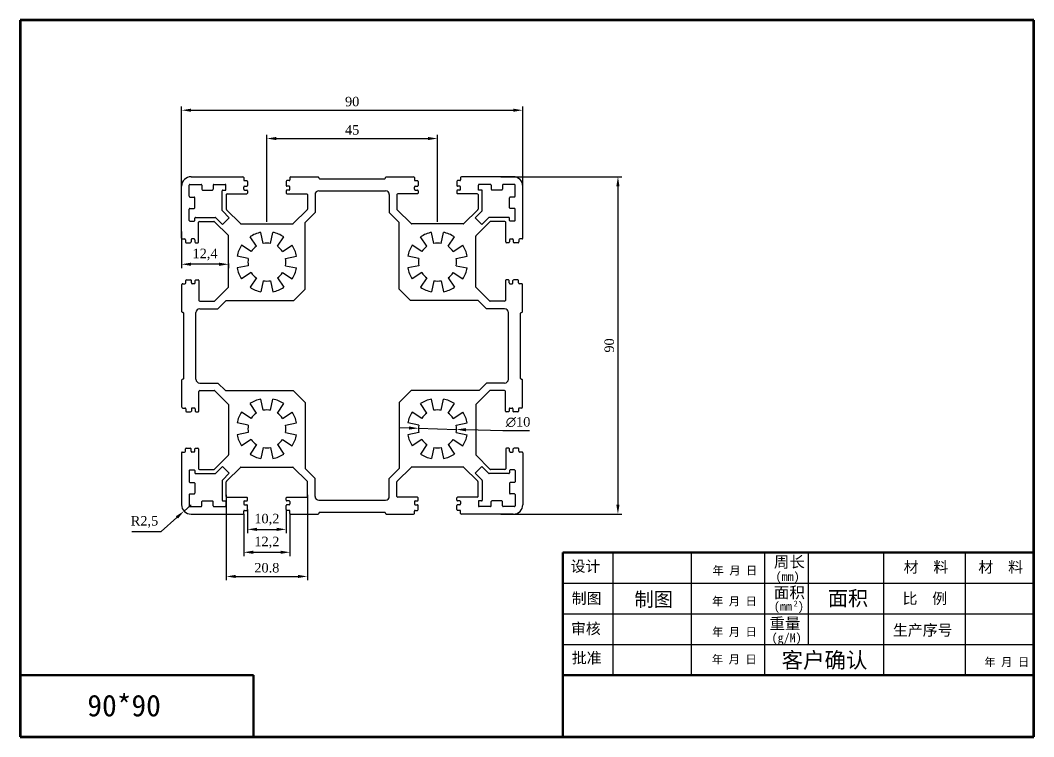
# Model space of a CAD drawing. Header units: millimetres. Extents: x 667 to 3290, y 428 to 2286.
# Drawn here: x 1288.4 to 1555.7, y 810.7 to 999.7 of the extents above; entities that cross this region are included whole.
import ezdxf

# ---------------------------------------------------------------- set-up
doc = ezdxf.new("R2010")
doc.units = ezdxf.units.MM
doc.layers.add('DIMENSION', color=1, linetype='Continuous')
doc.layers.add('细线', color=100, linetype='Continuous')
doc.layers.add('实体1', color=5, linetype='Continuous', lineweight=50)
doc.layers.add('标注层', color=210, linetype='Continuous', lineweight=0)
doc.styles.get("Standard").update_dxf_attribs({"font": 'txt', "bigfont": 'gbcbig.shx'})
doc.styles.add('TIMES', font='times.ttf')
doc.styles.add('宋体', font='', dxfattribs={"height": 2.5})
doc.styles.add('文字', font='')
doc.styles.get('宋体').set_extended_font_data('SimSun')
doc.styles.get('文字').set_extended_font_data('KaiTi_GB2312')
doc.dimstyles.new('ISO-25', dxfattribs={"dimtxt": 2.5, "dimasz": 2.5, "dimexe": 1.25, "dimexo": 0.625, "dimtad": 1, "dimtxsty": 'Standard', "dimcen": 2.5, "dimadec": 0, "dimazin": 0, "dimtfac": 1, "dimtmove": 0, "dimatfit": 3, "dimfxl": 1, "dimarcsym": 0})

# ---------------------------------------------------------------- blocks, each defined once
blk = doc.blocks.new('*D827')
at = {"layer": 'DEFPOINTS', "color": 0, "transparency": 16777216}
for p in [(1420.94, 975.98), (1330.94, 953.17), (1420.94, 953.17)]:
    blk.add_point(p, dxfattribs=at)
at = {"layer": 'DIMENSION', "lineweight": -2, "transparency": 16777216}
for p, q in [((1330.94, 953.67), (1330.94, 976.98)), ((1333.44, 975.98), (1418.44, 975.98)), ((1420.94, 953.67), (1420.94, 976.98))]:
    blk.add_line(p, q, dxfattribs=at)
at = {"layer": 'DIMENSION', "transparency": 16777216}
for points in [[(1333.44, 976.39), (1333.44, 975.56), (1330.94, 975.98)], [(1418.44, 976.39), (1418.44, 975.56), (1420.94, 975.98)]]:
    blk.add_solid(points, dxfattribs=at)
at = {"layer": 'DIMENSION', "transparency": 16777216, "insert": (1375.94, 978.25), "char_height": 2.5, "attachment_point": 5, "style": 'TIMES'}
blk.add_mtext('90', dxfattribs=at)
blk = doc.blocks.new('*D828')
at = {"layer": 'DEFPOINTS', "color": 0, "transparency": 16777216}
for p in [(1398.44, 968.51), (1353.44, 946.02), (1398.44, 946.02)]:
    blk.add_point(p, dxfattribs=at)
at = {"layer": 'DIMENSION', "lineweight": -2, "transparency": 16777216}
for p, q in [((1353.44, 946.52), (1353.44, 969.51)), ((1355.94, 968.51), (1395.94, 968.51)), ((1398.44, 946.52), (1398.44, 969.51))]:
    blk.add_line(p, q, dxfattribs=at)
at = {"layer": 'DIMENSION', "transparency": 16777216}
for points in [[(1355.94, 968.93), (1355.94, 968.09), (1353.44, 968.51)], [(1395.94, 968.93), (1395.94, 968.09), (1398.44, 968.51)]]:
    blk.add_solid(points, dxfattribs=at)
at = {"layer": 'DIMENSION', "transparency": 16777216, "insert": (1375.94, 970.78), "char_height": 2.5, "attachment_point": 5, "style": 'TIMES'}
blk.add_mtext('45', dxfattribs=at)
blk = doc.blocks.new('*D829')
at = {"layer": 'DEFPOINTS', "color": 0, "transparency": 16777216}
for p in [(1414.69, 958.42), (1414.69, 869.42), (1446.04, 869.42)]:
    blk.add_point(p, dxfattribs=at)
at = {"layer": 'DIMENSION', "lineweight": -2, "transparency": 16777216}
for p, q in [((1415.19, 958.42), (1447.04, 958.42)), ((1446.04, 955.92), (1446.04, 871.92)), ((1415.19, 869.42), (1447.04, 869.42))]:
    blk.add_line(p, q, dxfattribs=at)
at = {"layer": 'DIMENSION', "transparency": 16777216}
for points in [[(1445.62, 955.92), (1446.45, 955.92), (1446.04, 958.42)], [(1445.62, 871.92), (1446.45, 871.92), (1446.04, 869.42)]]:
    blk.add_solid(points, dxfattribs=at)
at = {"layer": 'DIMENSION', "transparency": 16777216, "insert": (1443.76, 913.92), "char_height": 2.5, "attachment_point": 5, "rotation": 90, "style": 'TIMES'}
blk.add_mtext('90', dxfattribs=at)
blk = doc.blocks.new('*D830')
at = {"layer": 'DEFPOINTS', "color": 0, "transparency": 16777216}
for p in [(1393.45, 892.07), (1403.44, 891.77)]:
    blk.add_point(p, dxfattribs=at)
at = {"layer": 'DIMENSION', "lineweight": -2, "transparency": 16777216}
for p, q in [((1390.95, 892.14), (1388.45, 892.22)), ((1393.45, 892.07), (1403.44, 891.77)), ((1415.65, 891.4), (1405.94, 891.69)), ((1422.74, 891.4), (1415.65, 891.4))]:
    blk.add_line(p, q, dxfattribs=at)
at = {"layer": 'DIMENSION', "transparency": 16777216}
for points in [[(1390.96, 892.56), (1390.93, 891.73), (1393.45, 892.07)], [(1405.95, 892.11), (1405.93, 891.27), (1403.44, 891.77)]]:
    blk.add_solid(points, dxfattribs=at)
at = {"layer": 'DIMENSION', "transparency": 16777216, "insert": (1419.7, 893.7), "char_height": 2.5, "attachment_point": 5, "style": 'TIMES'}
blk.add_mtext('∅10', dxfattribs=at)
blk = doc.blocks.new('*D831')
at = {"layer": 'DEFPOINTS', "color": 0, "transparency": 16777216}
for p in [(1342.74, 875.06), (1364.14, 875.06), (1364.14, 852.99)]:
    blk.add_point(p, dxfattribs=at)
at = {"layer": 'DIMENSION', "lineweight": -2, "transparency": 16777216}
for p, q in [((1342.74, 874.56), (1342.74, 851.99)), ((1364.14, 874.56), (1364.14, 851.99)), ((1345.24, 852.99), (1361.64, 852.99))]:
    blk.add_line(p, q, dxfattribs=at)
at = {"layer": 'DIMENSION', "transparency": 16777216}
for points in [[(1345.24, 853.4), (1345.24, 852.57), (1342.74, 852.99)], [(1361.64, 853.4), (1361.64, 852.57), (1364.14, 852.99)]]:
    blk.add_solid(points, dxfattribs=at)
at = {"layer": 'DIMENSION', "transparency": 16777216, "insert": (1353.44, 855.26), "char_height": 2.5, "attachment_point": 5, "style": 'TIMES'}
blk.add_mtext('20.8', dxfattribs=at)
blk = doc.blocks.new('*D832')
at = {"layer": 'DEFPOINTS', "color": 0, "transparency": 16777216}
for p in [(1348.34, 871.17), (1358.54, 871.17), (1358.54, 865.41)]:
    blk.add_point(p, dxfattribs=at)
at = {"layer": 'DIMENSION', "lineweight": -2, "transparency": 16777216}
for p, q in [((1348.34, 870.67), (1348.34, 864.41)), ((1358.54, 870.67), (1358.54, 864.41)), ((1350.84, 865.41), (1356.04, 865.41))]:
    blk.add_line(p, q, dxfattribs=at)
at = {"layer": 'DIMENSION', "transparency": 16777216}
for points in [[(1350.84, 865.83), (1350.84, 865), (1348.34, 865.41)], [(1356.04, 865.83), (1356.04, 865), (1358.54, 865.41)]]:
    blk.add_solid(points, dxfattribs=at)
at = {"layer": 'DIMENSION', "transparency": 16777216, "insert": (1353.44, 867.97), "char_height": 2.5, "attachment_point": 5, "style": 'TIMES'}
blk.add_mtext('10,2', dxfattribs=at)
blk = doc.blocks.new('*D833')
at = {"layer": 'DEFPOINTS', "color": 0, "transparency": 16777216}
for p in [(1347.34, 869.92), (1359.54, 869.92), (1359.54, 859.37)]:
    blk.add_point(p, dxfattribs=at)
at = {"layer": 'DIMENSION', "lineweight": -2, "transparency": 16777216}
for p, q in [((1347.34, 869.42), (1347.34, 858.37)), ((1359.54, 869.42), (1359.54, 858.37)), ((1349.84, 859.37), (1357.04, 859.37))]:
    blk.add_line(p, q, dxfattribs=at)
at = {"layer": 'DIMENSION', "transparency": 16777216}
for points in [[(1349.84, 859.79), (1349.84, 858.95), (1347.34, 859.37)], [(1357.04, 859.79), (1357.04, 858.95), (1359.54, 859.37)]]:
    blk.add_solid(points, dxfattribs=at)
at = {"layer": 'DIMENSION', "transparency": 16777216, "insert": (1353.44, 861.93), "char_height": 2.5, "attachment_point": 5, "style": 'TIMES'}
blk.add_mtext('12,2', dxfattribs=at)
blk = doc.blocks.new('*D834')
at = {"layer": 'DEFPOINTS', "color": 0, "transparency": 16777216}
for p in [(1330.94, 944.51), (1343.34, 936.03), (1330.94, 935.34)]:
    blk.add_point(p, dxfattribs=at)
at = {"layer": 'DIMENSION', "lineweight": -2, "transparency": 16777216}
for p, q in [((1330.94, 944.01), (1330.94, 934.34)), ((1340.84, 935.34), (1333.44, 935.34)), ((1343.34, 935.53), (1343.34, 934.34))]:
    blk.add_line(p, q, dxfattribs=at)
at = {"layer": 'DIMENSION', "transparency": 16777216}
for points in [[(1333.44, 935.76), (1333.44, 934.92), (1330.94, 935.34)], [(1340.84, 935.76), (1340.84, 934.92), (1343.34, 935.34)]]:
    blk.add_solid(points, dxfattribs=at)
at = {"layer": 'DIMENSION', "transparency": 16777216, "insert": (1337.14, 937.9), "char_height": 2.5, "attachment_point": 5, "style": 'TIMES'}
blk.add_mtext('12,4', dxfattribs=at)
blk = doc.blocks.new('*D835')
at = {"layer": 'DEFPOINTS', "color": 0, "transparency": 16777216}
for p in [(1333.44, 871.92), (1331.59, 870.24)]:
    blk.add_point(p, dxfattribs=at)
at = {"layer": 'DIMENSION', "lineweight": -2, "transparency": 16777216}
for p, q in [((1333.44, 871.92), (1331.59, 870.24)), ((1325.56, 864.81), (1329.73, 868.57)), ((1317.79, 864.81), (1325.56, 864.81))]:
    blk.add_line(p, q, dxfattribs=at)
at = {"layer": 'DIMENSION', "transparency": 16777216}
blk.add_solid([(1329.45, 868.88), (1330.01, 868.26), (1331.59, 870.24)], dxfattribs=at)
at = {"layer": 'DIMENSION', "transparency": 16777216, "insert": (1321.17, 867.37), "char_height": 2.5, "attachment_point": 5, "style": 'TIMES'}
blk.add_mtext('R2,5', dxfattribs=at)

msp = doc.modelspace()

# ---------------------------------------------------------------- linework, layer by layer
at = {"color": 7}
for p, q in [((1333.443, 958.417), (1347.143, 958.417)), ((1347.343, 958.217), (1347.343, 957.617)), ((1347.543, 957.417), (1348.143, 957.417)), ((1348.343, 957.217), (1348.343, 956.117)), ((1358.543, 957.217), (1358.543, 956.117)), ((1359.343, 957.417), (1358.743, 957.417)), ((1359.543, 958.217), (1359.543, 957.617)), ((1359.743, 958.417), (1366.943, 958.417)), ((1367.143, 958.117), (1367.143, 958.217)), ((1367.343, 957.917), (1384.543, 957.917)), ((1384.743, 958.117), (1384.743, 958.217)), ((1384.943, 958.417), (1392.143, 958.417)), ((1392.343, 958.217), (1392.343, 957.617)), ((1392.543, 957.417), (1393.143, 957.417)), ((1393.343, 957.217), (1393.343, 956.117)), ((1403.543, 957.217), (1403.543, 956.117)), ((1404.343, 957.417), (1403.743, 957.417)), ((1404.543, 958.217), (1404.543, 957.617)), ((1418.443, 958.417), (1404.743, 958.417)), ((1330.943, 942.217), (1330.943, 955.917)), ((1332.943, 953.267), (1332.943, 956.217)), ((1333.143, 956.417), (1336.093, 956.417)), ((1336.293, 956.217), (1336.293, 955.117)), ((1336.493, 954.917), (1339.093, 954.917)), ((1339.293, 956.217), (1339.293, 955.117)), ((1339.493, 956.417), (1342.443, 956.417)), ((1341.643, 949.568), (1341.643, 954.717)), ((1341.843, 954.917), (1342.643, 954.917)), ((1342.643, 954.917), (1342.643, 956.217)), ((1347.343, 955.117), (1347.343, 955.717)), ((1347.543, 955.917), (1348.143, 955.917)), ((1347.543, 954.917), (1348.143, 954.917)), ((1348.343, 954.717), (1348.343, 954.117)), ((1358.543, 954.717), (1358.543, 954.117)), ((1359.343, 955.917), (1358.743, 955.917)), ((1359.343, 954.917), (1358.743, 954.917)), ((1359.543, 955.117), (1359.543, 955.717)), ((1367.143, 954.717), (1384.743, 954.717)), ((1392.343, 955.117), (1392.343, 955.717)), ((1392.543, 955.917), (1393.143, 955.917)), ((1392.543, 954.917), (1393.143, 954.917)), ((1393.343, 954.717), (1393.343, 954.117)), ((1403.543, 954.717), (1403.543, 954.117)), ((1404.343, 955.917), (1403.743, 955.917)), ((1404.343, 954.917), (1403.743, 954.917)), ((1404.543, 955.117), (1404.543, 955.717)), ((1409.243, 954.917), (1409.243, 956.217)), ((1410.043, 954.917), (1409.243, 954.917)), ((1412.393, 956.417), (1409.443, 956.417)), ((1410.243, 949.568), (1410.243, 954.717)), ((1412.593, 956.217), (1412.593, 955.117)), ((1415.393, 954.917), (1412.793, 954.917)), ((1415.593, 956.217), (1415.593, 955.117)), ((1418.743, 956.417), (1415.793, 956.417)), ((1418.943, 953.267), (1418.943, 956.217)), ((1420.943, 942.217), (1420.943, 955.917)), ((1333.143, 953.067), (1334.243, 953.067)), ((1334.443, 950.267), (1334.443, 952.867)), ((1342.743, 953.717), (1342.743, 949.882)), ((1342.943, 953.917), (1348.143, 953.917)), ((1358.743, 953.917), (1363.943, 953.917)), ((1364.143, 953.717), (1364.143, 949.882)), ((1366.143, 953.717), (1366.143, 948.971)), ((1385.743, 953.717), (1385.743, 948.971)), ((1387.743, 953.717), (1387.743, 949.882)), ((1393.143, 953.917), (1387.943, 953.917)), ((1408.943, 953.917), (1403.743, 953.917)), ((1409.143, 953.717), (1409.143, 949.882)), ((1417.443, 950.267), (1417.443, 952.867)), ((1418.743, 953.067), (1417.643, 953.067)), ((1332.943, 946.917), (1332.943, 949.867)), ((1333.143, 950.067), (1334.243, 950.067)), ((1341.702, 949.426), (1343.527, 947.601)), ((1342.802, 949.741), (1346.466, 946.076)), ((1364.085, 949.741), (1360.42, 946.076)), ((1366.143, 948.971), (1363.543, 946.371)), ((1385.743, 948.971), (1388.343, 946.371)), ((1387.802, 949.741), (1391.466, 946.076)), ((1409.085, 949.741), (1405.42, 946.076)), ((1410.185, 949.426), (1408.359, 947.601)), ((1418.743, 950.067), (1417.643, 950.067)), ((1418.943, 946.917), (1418.943, 949.867)), ((1333.143, 946.717), (1334.243, 946.717)), ((1334.443, 946.917), (1334.443, 947.517)), ((1334.643, 947.717), (1339.792, 947.717)), ((1335.443, 941.217), (1335.443, 946.417)), ((1335.643, 946.617), (1339.478, 946.617)), ((1339.62, 946.559), (1343.285, 942.894)), ((1339.934, 947.659), (1341.759, 945.833)), ((1341.759, 945.833), (1343.527, 947.601)), ((1363.543, 928.799), (1363.543, 946.371)), ((1388.343, 928.799), (1388.343, 946.371)), ((1410.127, 945.833), (1408.359, 947.601)), ((1412.266, 946.559), (1408.602, 942.894)), ((1411.952, 947.659), (1410.127, 945.833)), ((1417.243, 947.717), (1412.094, 947.717)), ((1416.243, 946.617), (1412.408, 946.617)), ((1416.443, 941.217), (1416.443, 946.417)), ((1417.443, 946.917), (1417.443, 947.517)), ((1418.743, 946.717), (1417.643, 946.717)), ((1346.608, 946.017), (1360.278, 946.017)), ((1352.468, 940.821), (1351.882, 943.763)), ((1354.419, 940.821), (1355.004, 943.763)), ((1405.278, 946.017), (1391.608, 946.017)), ((1397.468, 940.821), (1396.882, 943.763)), ((1399.419, 940.821), (1400.004, 943.763)), ((1331.143, 942.017), (1331.743, 942.017)), ((1331.943, 941.817), (1331.943, 941.217)), ((1332.143, 941.017), (1333.243, 941.017)), ((1333.443, 941.817), (1333.443, 941.217)), ((1334.243, 942.017), (1333.643, 942.017)), ((1334.443, 941.817), (1334.443, 941.217)), ((1334.643, 941.017), (1335.243, 941.017)), ((1343.343, 929.299), (1343.343, 942.752)), ((1350.665, 940.074), (1348.999, 942.569)), ((1356.221, 940.074), (1357.888, 942.569)), ((1395.665, 940.074), (1393.999, 942.569)), ((1401.221, 940.074), (1402.888, 942.569)), ((1408.543, 929.299), (1408.543, 942.752)), ((1417.243, 941.017), (1416.643, 941.017)), ((1417.443, 941.817), (1417.443, 941.217)), ((1417.643, 942.017), (1418.243, 942.017)), ((1418.443, 941.817), (1418.443, 941.217)), ((1419.743, 941.017), (1418.643, 941.017)), ((1419.943, 941.817), (1419.943, 941.217)), ((1420.743, 942.017), (1420.143, 942.017)), ((1349.286, 938.695), (1346.791, 940.362)), ((1357.6, 938.695), (1360.095, 940.362)), ((1394.286, 938.695), (1391.791, 940.362)), ((1402.6, 938.695), (1405.095, 940.362)), ((1348.539, 936.893), (1345.597, 937.478)), ((1358.347, 936.893), (1361.289, 937.478)), ((1393.539, 936.893), (1390.597, 937.478)), ((1403.347, 936.893), (1406.289, 937.478)), ((1348.539, 934.942), (1345.597, 934.356)), ((1349.286, 933.139), (1346.791, 931.473)), ((1357.6, 933.139), (1360.095, 931.473)), ((1358.347, 934.942), (1361.289, 934.356)), ((1393.539, 934.942), (1390.597, 934.356)), ((1394.286, 933.139), (1391.791, 931.473)), ((1402.6, 933.139), (1405.095, 931.473)), ((1403.347, 934.942), (1406.289, 934.356)), ((1331.243, 930.217), (1331.843, 930.217)), ((1332.043, 930.417), (1332.043, 931.017)), ((1332.243, 931.217), (1333.343, 931.217)), ((1333.543, 930.417), (1333.543, 931.017)), ((1334.343, 930.217), (1333.743, 930.217)), ((1334.543, 930.417), (1334.543, 931.017)), ((1334.743, 931.217), (1335.343, 931.217)), ((1335.543, 931.017), (1335.543, 925.817)), ((1350.665, 931.76), (1348.999, 929.265)), ((1352.468, 931.013), (1351.882, 928.071)), ((1354.419, 931.013), (1355.004, 928.071)), ((1356.221, 931.76), (1357.888, 929.265)), ((1395.665, 931.76), (1393.999, 929.265)), ((1397.468, 931.013), (1396.882, 928.071)), ((1399.419, 931.013), (1400.004, 928.071)), ((1401.221, 931.76), (1402.888, 929.265)), ((1416.343, 931.017), (1416.343, 925.817)), ((1417.143, 931.217), (1416.543, 931.217)), ((1417.343, 930.417), (1417.343, 931.017)), ((1417.543, 930.217), (1418.143, 930.217)), ((1418.343, 930.417), (1418.343, 931.017)), ((1419.643, 931.217), (1418.543, 931.217)), ((1419.843, 930.417), (1419.843, 931.017)), ((1420.643, 930.217), (1420.043, 930.217)), ((1331.043, 922.817), (1331.043, 930.017)), ((1339.72, 925.676), (1343.343, 929.299)), ((1412.166, 925.676), (1408.543, 929.299)), ((1420.843, 922.817), (1420.843, 930.017)), ((1335.743, 925.617), (1339.578, 925.617)), ((1340.49, 923.617), (1342.69, 925.817)), ((1342.69, 925.817), (1360.561, 925.817)), ((1409.197, 925.817), (1391.326, 925.817)), ((1411.397, 923.617), (1409.197, 925.817)), ((1416.143, 925.617), (1412.308, 925.617)), ((1331.343, 922.617), (1331.243, 922.617)), ((1331.543, 905.217), (1331.543, 922.417)), ((1334.743, 905.017), (1334.743, 922.617)), ((1335.743, 923.617), (1340.49, 923.617)), ((1416.143, 923.617), (1411.397, 923.617)), ((1417.143, 905.017), (1417.143, 922.617)), ((1420.343, 905.217), (1420.343, 922.417)), ((1420.543, 922.617), (1420.643, 922.617)), ((1331.043, 897.617), (1331.043, 904.817)), ((1331.343, 905.017), (1331.243, 905.017)), ((1335.743, 904.017), (1340.49, 904.017)), ((1340.49, 904.017), (1342.49, 902.017)), ((1411.397, 904.017), (1409.397, 902.017)), ((1416.143, 904.017), (1411.397, 904.017)), ((1420.543, 905.017), (1420.643, 905.017)), ((1420.843, 897.617), (1420.843, 904.817)), ((1335.543, 896.617), (1335.543, 901.817)), ((1335.743, 902.017), (1339.578, 902.017)), ((1339.72, 901.959), (1343.343, 898.335)), ((1342.49, 902.017), (1360.361, 902.017)), ((1409.397, 902.017), (1391.526, 902.017)), ((1412.166, 901.959), (1408.543, 898.335)), ((1416.143, 902.017), (1412.308, 902.017)), ((1416.343, 896.617), (1416.343, 901.817)), ((1343.343, 898.335), (1343.343, 885.082)), ((1350.665, 896.074), (1348.999, 898.569)), ((1352.468, 896.821), (1351.882, 899.763)), ((1354.419, 896.821), (1355.004, 899.763)), ((1356.221, 896.074), (1357.888, 898.569)), ((1363.543, 898.835), (1363.543, 881.464)), ((1388.343, 898.835), (1388.343, 881.464)), ((1395.665, 896.074), (1393.999, 898.569)), ((1397.468, 896.821), (1396.882, 899.763)), ((1399.419, 896.821), (1400.004, 899.763)), ((1401.221, 896.074), (1402.888, 898.569)), ((1408.543, 898.335), (1408.543, 885.082)), ((1331.243, 897.417), (1331.843, 897.417)), ((1332.043, 897.217), (1332.043, 896.617)), ((1332.243, 896.417), (1333.343, 896.417)), ((1333.543, 897.217), (1333.543, 896.617)), ((1334.343, 897.417), (1333.743, 897.417)), ((1334.543, 897.217), (1334.543, 896.617)), ((1334.743, 896.417), (1335.343, 896.417)), ((1349.286, 894.695), (1346.791, 896.362)), ((1357.6, 894.695), (1360.095, 896.362)), ((1394.286, 894.695), (1391.791, 896.362)), ((1402.6, 894.695), (1405.095, 896.362)), ((1417.143, 896.417), (1416.543, 896.417)), ((1417.343, 897.217), (1417.343, 896.617)), ((1417.543, 897.417), (1418.143, 897.417)), ((1418.343, 897.217), (1418.343, 896.617)), ((1419.643, 896.417), (1418.543, 896.417)), ((1419.843, 897.217), (1419.843, 896.617)), ((1420.643, 897.417), (1420.043, 897.417)), ((1348.539, 892.893), (1345.597, 893.478)), ((1358.347, 892.893), (1361.289, 893.478)), ((1393.539, 892.893), (1390.597, 893.478)), ((1403.347, 892.893), (1406.289, 893.478)), ((1348.539, 890.942), (1345.597, 890.356)), ((1358.347, 890.942), (1361.289, 890.356)), ((1393.539, 890.942), (1390.597, 890.356)), ((1403.347, 890.942), (1406.289, 890.356)), ((1349.286, 889.139), (1346.791, 887.473)), ((1350.665, 887.76), (1348.999, 885.265)), ((1356.221, 887.76), (1357.888, 885.265)), ((1357.6, 889.139), (1360.095, 887.473)), ((1394.286, 889.139), (1391.791, 887.473)), ((1395.665, 887.76), (1393.999, 885.265)), ((1401.221, 887.76), (1402.888, 885.265)), ((1402.6, 889.139), (1405.095, 887.473)), ((1330.943, 885.617), (1330.943, 871.917)), ((1331.143, 885.817), (1331.743, 885.817)), ((1331.943, 886.017), (1331.943, 886.617)), ((1332.143, 886.817), (1333.243, 886.817)), ((1333.443, 886.017), (1333.443, 886.617)), ((1334.243, 885.817), (1333.643, 885.817)), ((1334.443, 886.017), (1334.443, 886.617)), ((1334.643, 886.817), (1335.243, 886.817)), ((1335.443, 886.617), (1335.443, 881.417)), ((1339.62, 881.276), (1343.285, 884.941)), ((1352.468, 887.013), (1351.882, 884.071)), ((1354.419, 887.013), (1355.004, 884.071)), ((1397.468, 887.013), (1396.882, 884.071)), ((1399.419, 887.013), (1400.004, 884.071)), ((1412.266, 881.276), (1408.602, 884.941)), ((1416.443, 886.617), (1416.443, 881.417)), ((1417.243, 886.817), (1416.643, 886.817)), ((1417.443, 886.017), (1417.443, 886.617)), ((1417.643, 885.817), (1418.243, 885.817)), ((1418.443, 886.017), (1418.443, 886.617)), ((1419.743, 886.817), (1418.643, 886.817)), ((1419.943, 886.017), (1419.943, 886.617)), ((1420.743, 885.817), (1420.143, 885.817)), ((1420.943, 885.617), (1420.943, 871.917)), ((1332.943, 880.917), (1332.943, 877.967)), ((1333.143, 881.117), (1334.243, 881.117)), ((1334.443, 880.917), (1334.443, 880.317)), ((1334.643, 880.117), (1339.792, 880.117)), ((1335.643, 881.217), (1339.478, 881.217)), ((1339.934, 880.176), (1341.759, 882.001)), ((1341.702, 878.408), (1343.527, 880.233)), ((1341.759, 882.001), (1343.527, 880.233)), ((1342.802, 878.094), (1346.466, 881.759)), ((1346.608, 881.817), (1360.278, 881.817)), ((1364.085, 878.094), (1360.42, 881.759)), ((1366.143, 878.864), (1363.543, 881.464)), ((1385.743, 878.864), (1388.343, 881.464)), ((1387.802, 878.094), (1391.466, 881.759)), ((1405.278, 881.817), (1391.608, 881.817)), ((1409.085, 878.094), (1405.42, 881.759)), ((1410.127, 882.001), (1408.359, 880.233)), ((1410.185, 878.408), (1408.359, 880.233)), ((1411.952, 880.176), (1410.127, 882.001)), ((1417.243, 880.117), (1412.094, 880.117)), ((1416.243, 881.217), (1412.408, 881.217)), ((1417.443, 880.917), (1417.443, 880.317)), ((1418.743, 881.117), (1417.643, 881.117)), ((1418.943, 880.917), (1418.943, 877.967)), ((1333.143, 877.767), (1334.243, 877.767)), ((1334.443, 877.567), (1334.443, 874.967)), ((1341.643, 878.267), (1341.643, 873.117)), ((1342.743, 874.117), (1342.743, 877.952)), ((1364.143, 874.117), (1364.143, 877.952)), ((1366.143, 874.117), (1366.143, 878.864)), ((1385.743, 874.117), (1385.743, 878.864)), ((1387.743, 874.117), (1387.743, 877.952)), ((1409.143, 874.117), (1409.143, 877.952)), ((1410.243, 878.267), (1410.243, 873.117)), ((1417.443, 877.567), (1417.443, 874.967)), ((1418.743, 877.767), (1417.643, 877.767)), ((1332.943, 874.567), (1332.943, 871.617)), ((1333.143, 874.767), (1334.243, 874.767)), ((1418.743, 874.767), (1417.643, 874.767)), ((1418.943, 874.567), (1418.943, 871.617)), ((1333.143, 871.417), (1336.093, 871.417)), ((1336.293, 871.617), (1336.293, 872.717)), ((1336.493, 872.917), (1339.093, 872.917)), ((1339.293, 871.617), (1339.293, 872.717)), ((1339.493, 871.417), (1342.443, 871.417)), ((1341.843, 872.917), (1342.643, 872.917)), ((1342.643, 872.917), (1342.643, 871.617)), ((1342.943, 873.917), (1348.143, 873.917)), ((1347.343, 872.717), (1347.343, 872.117)), ((1347.543, 872.917), (1348.143, 872.917)), ((1347.543, 871.917), (1348.143, 871.917)), ((1348.343, 873.117), (1348.343, 873.717)), ((1348.343, 870.617), (1348.343, 871.717)), ((1358.543, 873.117), (1358.543, 873.717)), ((1358.543, 870.617), (1358.543, 871.717)), ((1358.743, 873.917), (1363.943, 873.917)), ((1359.343, 872.917), (1358.743, 872.917)), ((1359.343, 871.917), (1358.743, 871.917)), ((1359.543, 872.717), (1359.543, 872.117)), ((1367.143, 873.117), (1384.743, 873.117)), ((1393.143, 873.917), (1387.943, 873.917)), ((1392.343, 872.717), (1392.343, 872.117)), ((1392.543, 872.917), (1393.143, 872.917)), ((1392.543, 871.917), (1393.143, 871.917)), ((1393.343, 873.117), (1393.343, 873.717)), ((1393.343, 870.617), (1393.343, 871.717)), ((1403.543, 873.117), (1403.543, 873.717)), ((1403.543, 870.617), (1403.543, 871.717)), ((1408.943, 873.917), (1403.743, 873.917)), ((1404.343, 872.917), (1403.743, 872.917)), ((1404.343, 871.917), (1403.743, 871.917)), ((1404.543, 872.717), (1404.543, 872.117)), ((1410.043, 872.917), (1409.243, 872.917)), ((1409.243, 872.917), (1409.243, 871.617)), ((1412.393, 871.417), (1409.443, 871.417)), ((1412.593, 871.617), (1412.593, 872.717)), ((1415.393, 872.917), (1412.793, 872.917)), ((1415.593, 871.617), (1415.593, 872.717)), ((1418.743, 871.417), (1415.793, 871.417)), ((1333.443, 869.417), (1347.143, 869.417)), ((1347.343, 869.617), (1347.343, 870.217)), ((1347.543, 870.417), (1348.143, 870.417)), ((1359.343, 870.417), (1358.743, 870.417)), ((1359.543, 869.617), (1359.543, 870.217)), ((1359.743, 869.417), (1366.943, 869.417)), ((1367.143, 869.717), (1367.143, 869.617)), ((1367.343, 869.917), (1384.543, 869.917)), ((1384.743, 869.717), (1384.743, 869.617)), ((1384.943, 869.417), (1392.143, 869.417)), ((1392.343, 869.617), (1392.343, 870.217)), ((1392.543, 870.417), (1393.143, 870.417)), ((1404.343, 870.417), (1403.743, 870.417)), ((1404.543, 869.617), (1404.543, 870.217)), ((1418.443, 869.417), (1404.743, 869.417))]:
    msp.add_line(p, q, dxfattribs=at)
for p, q in [((1360.561, 925.817), (1363.543, 928.799)), ((1391.326, 925.817), (1388.343, 928.799)), ((1360.361, 902.017), (1363.543, 898.835)), ((1391.526, 902.017), (1388.343, 898.835))]:
    msp.add_line(p, q)
for centre, radius, start, end in [((1333.443, 955.917), 2.5, 90, 180), ((1347.143, 958.217), 0.2, 0, 90), ((1347.543, 957.617), 0.2, 180, 270), ((1348.143, 957.217), 0.2, 0, 90), ((1358.743, 957.217), 0.2, 90, 180), ((1359.343, 957.617), 0.2, 270, 360), ((1359.743, 958.217), 0.2, 90, 180), ((1366.943, 958.217), 0.2, 360, 90), ((1367.343, 958.117), 0.2, 180, 270), ((1384.543, 958.117), 0.2, 270, 0), ((1384.943, 958.217), 0.2, 90, 180), ((1392.143, 958.217), 0.2, 0, 90), ((1392.543, 957.617), 0.2, 180, 270), ((1393.143, 957.217), 0.2, 0, 90), ((1403.743, 957.217), 0.2, 90, 180), ((1404.343, 957.617), 0.2, 270, 0), ((1404.743, 958.217), 0.2, 90, 180), ((1418.443, 955.917), 2.5, 0, 90), ((1333.143, 956.217), 0.2, 90, 180), ((1336.093, 956.217), 0.2, 0, 90), ((1336.493, 955.117), 0.2, 180, 270), ((1339.093, 955.117), 0.2, 270, 0), ((1339.493, 956.217), 0.2, 90, 180), ((1341.843, 954.717), 0.2, 90, 180), ((1342.443, 956.217), 0.2, 0, 90), ((1347.543, 955.717), 0.2, 90, 180), ((1347.543, 955.117), 0.2, 180, 270), ((1348.143, 956.117), 0.2, 270, 0), ((1348.143, 954.717), 0.2, 0, 90), ((1358.743, 956.117), 0.2, 180, 270), ((1358.743, 954.717), 0.2, 90, 180), ((1359.343, 955.717), 0.2, 360, 90), ((1359.343, 955.117), 0.2, 270, 360), ((1367.143, 953.717), 1, 90, 180), ((1384.743, 953.717), 1, 0, 90), ((1392.543, 955.717), 0.2, 90, 180), ((1392.543, 955.117), 0.2, 180, 270), ((1393.143, 956.117), 0.2, 270, 0), ((1393.143, 954.717), 0.2, 0, 90), ((1403.743, 956.117), 0.2, 180, 270), ((1403.743, 954.717), 0.2, 90, 180), ((1404.343, 955.717), 0.2, 360, 90), ((1404.343, 955.117), 0.2, 270, 360), ((1409.443, 956.217), 0.2, 90, 180), ((1410.043, 954.717), 0.2, 0, 90), ((1412.393, 956.217), 0.2, 0, 90), ((1412.793, 955.117), 0.2, 180, 270), ((1415.393, 955.117), 0.2, 270, 0), ((1415.793, 956.217), 0.2, 90, 180), ((1418.743, 956.217), 0.2, 0, 90), ((1333.143, 953.267), 0.2, 180, 270), ((1334.243, 952.867), 0.2, 0, 90), ((1342.943, 953.717), 0.2, 90, 180), ((1348.143, 954.117), 0.2, 270, 0), ((1358.743, 954.117), 0.2, 180, 270), ((1363.943, 953.717), 0.2, 0, 90), ((1387.943, 953.717), 0.2, 90, 180), ((1393.143, 954.117), 0.2, 270, 0), ((1403.743, 954.117), 0.2, 180, 270), ((1408.943, 953.717), 0.2, 360, 90), ((1417.643, 952.867), 0.2, 90, 180), ((1418.743, 953.267), 0.2, 270, 0), ((1333.143, 949.867), 0.2, 90, 180), ((1334.243, 950.267), 0.2, 270, 0), ((1341.843, 949.568), 0.2, 180, 225), ((1342.943, 949.882), 0.2, 180, 225), ((1363.943, 949.882), 0.2, 315, 0), ((1387.943, 949.882), 0.2, 180, 225), ((1408.943, 949.882), 0.2, 315, 360), ((1410.043, 949.568), 0.2, 315, 0), ((1417.643, 950.267), 0.2, 180, 270), ((1418.743, 949.867), 0.2, 360, 90), ((1333.143, 946.917), 0.2, 180, 270), ((1334.243, 946.917), 0.2, 270, 360), ((1334.643, 947.517), 0.2, 90, 180), ((1335.643, 946.417), 0.2, 90, 180), ((1339.478, 946.417), 0.2, 45, 90), ((1339.792, 947.517), 0.2, 45, 90), ((1412.094, 947.517), 0.2, 90, 135), ((1412.408, 946.417), 0.2, 90, 135), ((1416.243, 946.417), 0.2, 0, 90), ((1417.243, 947.517), 0.2, 0, 90), ((1417.643, 946.917), 0.2, 180, 270), ((1418.743, 946.917), 0.2, 270, 0), ((1346.608, 946.217), 0.2, 225, 270), ((1353.443, 935.917), 8, 101.25, 123.75), ((1353.443, 935.917), 8, 56.25, 78.75), ((1360.278, 946.217), 0.2, 270, 315), ((1391.608, 946.217), 0.2, 225, 270), ((1398.443, 935.917), 8, 101.25, 123.75), ((1398.443, 935.917), 8, 56.25, 78.75), ((1405.278, 946.217), 0.2, 270, 315), ((1331.143, 942.217), 0.2, 180, 270), ((1331.743, 941.817), 0.2, 360, 90), ((1332.143, 941.217), 0.2, 180, 270), ((1333.243, 941.217), 0.2, 270, 360), ((1333.643, 941.817), 0.2, 90, 180), ((1334.243, 941.817), 0.2, 0, 90), ((1334.643, 941.217), 0.2, 180, 270), ((1335.243, 941.217), 0.2, 270, 0), ((1343.143, 942.752), 0.2, 0, 45), ((1353.443, 935.917), 5, 78.75, 101.25), ((1398.443, 935.917), 5, 78.75, 101.25), ((1408.743, 942.752), 0.2, 135, 180), ((1416.643, 941.217), 0.2, 180, 270), ((1417.243, 941.217), 0.2, 270, 0), ((1417.643, 941.817), 0.2, 90, 180), ((1418.243, 941.817), 0.2, 0, 90), ((1418.643, 941.217), 0.2, 180, 270), ((1419.743, 941.217), 0.2, 270, 0), ((1420.143, 941.817), 0.2, 90, 180), ((1420.743, 942.217), 0.2, 270, 0), ((1353.443, 935.917), 8, 146.25, 168.75), ((1353.443, 935.917), 5, 123.75, 146.25), ((1353.443, 935.917), 5, 33.75, 56.25), ((1353.443, 935.917), 8, 11.25, 33.75), ((1398.443, 935.917), 8, 146.25, 168.75), ((1398.443, 935.917), 5, 123.75, 146.25), ((1398.443, 935.917), 5, 33.75, 56.25), ((1398.443, 935.917), 8, 11.25, 33.75), ((1353.443, 935.917), 5, 168.75, 191.25), ((1353.443, 935.917), 5, 348.75, 11.25), ((1398.443, 935.917), 5, 168.75, 191.25), ((1398.443, 935.917), 5, 348.75, 11.25), ((1353.443, 935.917), 8, 191.25, 213.75), ((1353.443, 935.917), 5, 213.75, 236.25), ((1353.443, 935.917), 5, 303.75, 326.25), ((1353.443, 935.917), 8, 326.25, 348.75), ((1398.443, 935.917), 8, 191.25, 213.75), ((1398.443, 935.917), 5, 213.75, 236.25), ((1398.443, 935.917), 5, 303.75, 326.25), ((1398.443, 935.917), 8, 326.25, 348.75), ((1331.243, 930.017), 0.2, 90, 180), ((1331.843, 930.417), 0.2, 270, 0), ((1332.243, 931.017), 0.2, 90, 180), ((1333.343, 931.017), 0.2, 0, 90), ((1333.743, 930.417), 0.2, 180, 270), ((1334.343, 930.417), 0.2, 270, 0), ((1334.743, 931.017), 0.2, 90, 180), ((1335.343, 931.017), 0.2, 0, 90), ((1353.443, 935.917), 5, 258.75, 281.25), ((1398.443, 935.917), 5, 258.75, 281.25), ((1416.543, 931.017), 0.2, 90, 180), ((1417.143, 931.017), 0.2, 360, 90), ((1417.543, 930.417), 0.2, 180, 270), ((1418.143, 930.417), 0.2, 270, 360), ((1418.543, 931.017), 0.2, 90, 180), ((1419.643, 931.017), 0.2, 360, 90), ((1420.043, 930.417), 0.2, 180, 270), ((1420.643, 930.017), 0.2, 0, 90), ((1353.443, 935.917), 8, 236.25, 258.75), ((1353.443, 935.917), 8, 281.25, 303.75), ((1398.443, 935.917), 8, 236.25, 258.75), ((1398.443, 935.917), 8, 281.25, 303.75), ((1335.743, 925.817), 0.2, 180, 270), ((1339.578, 925.817), 0.2, 270, 315), ((1412.308, 925.817), 0.2, 225, 270), ((1416.143, 925.817), 0.2, 270, 0), ((1331.243, 922.817), 0.2, 180, 270), ((1331.343, 922.417), 0.2, 0, 90), ((1335.743, 922.617), 1, 90, 180), ((1416.143, 922.617), 1, 0, 90), ((1420.543, 922.417), 0.2, 90, 180), ((1420.643, 922.817), 0.2, 270, 0), ((1331.243, 904.817), 0.2, 90, 180), ((1331.343, 905.217), 0.2, 270, 0), ((1335.743, 905.017), 1, 180, 270), ((1416.143, 905.017), 1, 270, 0), ((1420.543, 905.217), 0.2, 180, 270), ((1420.643, 904.817), 0.2, 0, 90), ((1335.743, 901.817), 0.2, 90, 180), ((1339.578, 901.817), 0.2, 45, 90), ((1412.308, 901.817), 0.2, 90, 135), ((1416.143, 901.817), 0.2, 0, 90), ((1353.443, 891.917), 8, 101.25, 123.75), ((1353.443, 891.917), 8, 56.25, 78.75), ((1398.443, 891.917), 8, 101.25, 123.75), ((1398.443, 891.917), 8, 56.25, 78.75), ((1331.243, 897.617), 0.2, 180, 270), ((1331.843, 897.217), 0.2, 360, 90), ((1332.243, 896.617), 0.2, 180, 270), ((1333.343, 896.617), 0.2, 270, 360), ((1333.743, 897.217), 0.2, 90, 180), ((1334.343, 897.217), 0.2, 360, 90), ((1334.743, 896.617), 0.2, 180, 270), ((1335.343, 896.617), 0.2, 270, 0), ((1353.443, 891.917), 8, 146.25, 168.75), ((1353.443, 891.917), 5, 123.75, 146.25), ((1353.443, 891.917), 5, 78.75, 101.25), ((1353.443, 891.917), 5, 33.75, 56.25), ((1353.443, 891.917), 8, 11.25, 33.75), ((1398.443, 891.917), 8, 146.25, 168.75), ((1398.443, 891.917), 5, 123.75, 146.25), ((1398.443, 891.917), 5, 78.75, 101.25), ((1398.443, 891.917), 5, 33.75, 56.25), ((1398.443, 891.917), 8, 11.25, 33.75), ((1416.543, 896.617), 0.2, 180, 270), ((1417.143, 896.617), 0.2, 270, 0), ((1417.543, 897.217), 0.2, 90, 180), ((1418.143, 897.217), 0.2, 0, 90), ((1418.543, 896.617), 0.2, 180, 270), ((1419.643, 896.617), 0.2, 270, 0), ((1420.043, 897.217), 0.2, 90, 180), ((1420.643, 897.617), 0.2, 270, 0), ((1353.443, 891.917), 5, 168.75, 191.25), ((1353.443, 891.917), 5, 348.75, 11.25), ((1398.443, 891.917), 5, 168.75, 191.25), ((1398.443, 891.917), 5, 348.75, 11.25), ((1353.443, 891.917), 8, 191.25, 213.75), ((1353.443, 891.917), 8, 326.25, 348.75), ((1398.443, 891.917), 8, 191.25, 213.75), ((1398.443, 891.917), 8, 326.25, 348.75), ((1353.443, 891.917), 5, 213.75, 236.25), ((1353.443, 891.917), 5, 303.75, 326.25), ((1398.443, 891.917), 5, 213.75, 236.25), ((1398.443, 891.917), 5, 303.75, 326.25), ((1331.143, 885.617), 0.2, 90, 180), ((1331.743, 886.017), 0.2, 270, 0), ((1332.143, 886.617), 0.2, 90, 180), ((1333.243, 886.617), 0.2, 0, 90), ((1333.643, 886.017), 0.2, 180, 270), ((1334.243, 886.017), 0.2, 270, 0), ((1334.643, 886.617), 0.2, 90, 180), ((1335.243, 886.617), 0.2, 0, 90), ((1343.143, 885.082), 0.2, 315, 0), ((1353.443, 891.917), 8, 236.25, 258.75), ((1353.443, 891.917), 5, 258.75, 281.25), ((1353.443, 891.917), 8, 281.25, 303.75), ((1398.443, 891.917), 8, 236.25, 258.75), ((1398.443, 891.917), 5, 258.75, 281.25), ((1398.443, 891.917), 8, 281.25, 303.75), ((1408.743, 885.082), 0.2, 180, 225), ((1416.643, 886.617), 0.2, 90, 180), ((1417.243, 886.617), 0.2, 360, 90), ((1417.643, 886.017), 0.2, 180, 270), ((1418.243, 886.017), 0.2, 270, 360), ((1418.643, 886.617), 0.2, 90, 180), ((1419.743, 886.617), 0.2, 360, 90), ((1420.143, 886.017), 0.2, 180, 270), ((1420.743, 885.617), 0.2, 0, 90), ((1333.143, 880.917), 0.2, 90, 180), ((1334.243, 880.917), 0.2, 0, 90), ((1334.643, 880.317), 0.2, 180, 270), ((1335.643, 881.417), 0.2, 180, 270), ((1339.478, 881.417), 0.2, 270, 315), ((1339.792, 880.317), 0.2, 270, 315), ((1346.608, 881.617), 0.2, 90, 135), ((1360.278, 881.617), 0.2, 45, 90), ((1391.608, 881.617), 0.2, 90, 135), ((1405.278, 881.617), 0.2, 45, 90), ((1412.094, 880.317), 0.2, 225, 270), ((1412.408, 881.417), 0.2, 225, 270), ((1416.243, 881.417), 0.2, 270, 0), ((1417.243, 880.317), 0.2, 270, 360), ((1417.643, 880.917), 0.2, 90, 180), ((1418.743, 880.917), 0.2, 0, 90), ((1333.143, 877.967), 0.2, 180, 270), ((1334.243, 877.567), 0.2, 360, 90), ((1341.843, 878.267), 0.2, 135, 180), ((1342.943, 877.952), 0.2, 135, 180), ((1363.943, 877.952), 0.2, 0, 45), ((1387.943, 877.952), 0.2, 135, 180), ((1408.943, 877.952), 0.2, 0, 45), ((1410.043, 878.267), 0.2, 0, 45), ((1417.643, 877.567), 0.2, 90, 180), ((1418.743, 877.967), 0.2, 270, 0), ((1333.143, 874.567), 0.2, 90, 180), ((1334.243, 874.967), 0.2, 270, 360), ((1342.943, 874.117), 0.2, 180, 270), ((1363.943, 874.117), 0.2, 270, 0), ((1367.143, 874.117), 1, 180, 270), ((1384.743, 874.117), 1, 270, 0), ((1387.943, 874.117), 0.2, 180, 270), ((1408.943, 874.117), 0.2, 270, 0), ((1417.643, 874.967), 0.2, 180, 270), ((1418.743, 874.567), 0.2, 0, 90), ((1333.443, 871.917), 2.5, 180, 270), ((1333.143, 871.617), 0.2, 180, 270), ((1336.093, 871.617), 0.2, 270, 0), ((1336.493, 872.717), 0.2, 90, 180), ((1339.093, 872.717), 0.2, 0, 90), ((1339.493, 871.617), 0.2, 180, 270), ((1341.843, 873.117), 0.2, 180, 270), ((1342.443, 871.617), 0.2, 270, 0), ((1347.543, 872.717), 0.2, 90, 180), ((1347.543, 872.117), 0.2, 180, 270), ((1348.143, 873.717), 0.2, 0, 90), ((1348.143, 873.117), 0.2, 270, 0), ((1348.143, 871.717), 0.2, 0, 90), ((1358.743, 873.717), 0.2, 90, 180), ((1358.743, 873.117), 0.2, 180, 270), ((1358.743, 871.717), 0.2, 90, 180), ((1359.343, 872.717), 0.2, 0, 90), ((1359.343, 872.117), 0.2, 270, 0), ((1392.543, 872.717), 0.2, 90, 180), ((1392.543, 872.117), 0.2, 180, 270), ((1393.143, 873.717), 0.2, 0, 90), ((1393.143, 873.117), 0.2, 270, 0), ((1393.143, 871.717), 0.2, 0, 90), ((1403.743, 873.717), 0.2, 90, 180), ((1403.743, 873.117), 0.2, 180, 270), ((1403.743, 871.717), 0.2, 90, 180), ((1404.343, 872.717), 0.2, 0, 90), ((1404.343, 872.117), 0.2, 270, 0), ((1409.443, 871.617), 0.2, 180, 270), ((1410.043, 873.117), 0.2, 270, 0), ((1412.393, 871.617), 0.2, 270, 0), ((1412.793, 872.717), 0.2, 90, 180), ((1415.393, 872.717), 0.2, 0, 90), ((1415.793, 871.617), 0.2, 180, 270), ((1418.443, 871.917), 2.5, 270, 0), ((1418.743, 871.617), 0.2, 270, 0), ((1347.143, 869.617), 0.2, 270, 0), ((1347.543, 870.217), 0.2, 90, 180), ((1348.143, 870.617), 0.2, 270, 0), ((1358.743, 870.617), 0.2, 180, 270), ((1359.343, 870.217), 0.2, 0, 90), ((1359.743, 869.617), 0.2, 180, 270), ((1366.943, 869.617), 0.2, 270, 0), ((1367.343, 869.717), 0.2, 90, 180), ((1384.543, 869.717), 0.2, 360, 90), ((1384.943, 869.617), 0.2, 180, 270), ((1392.143, 869.617), 0.2, 270, 360), ((1392.543, 870.217), 0.2, 90, 180), ((1393.143, 870.617), 0.2, 270, 0), ((1403.743, 870.617), 0.2, 180, 270), ((1404.343, 870.217), 0.2, 360, 90), ((1404.743, 869.617), 0.2, 180, 270)]:
    msp.add_arc(centre, radius, start, end, dxfattribs=at)
at = {"layer": '实体1', "lineweight": 70}
for p, q in [((1555.703, 999.707), (1288.403, 999.707)), ((1288.403, 999.707), (1288.403, 810.707)), ((1555.703, 810.707), (1555.703, 999.707)), ((1288.403, 810.707), (1555.703, 810.707))]:
    msp.add_line(p, q, dxfattribs=at)
at = {"layer": '实体1'}
for p, q in [((1539.503, 999.707), (1515.203, 999.707)), ((1431.542, 859.307), (1555.703, 859.307)), ((1431.542, 810.707), (1431.542, 859.307)), ((1288.403, 826.907), (1349.95, 826.907)), ((1349.95, 826.907), (1349.95, 810.707)), ((1431.542, 826.907), (1442.303, 826.907)), ((1442.303, 826.907), (1555.703, 826.907))]:
    msp.add_line(p, q, dxfattribs=at)
at = {"layer": '细线', "color": 5}
for p, q in [((1444.747, 826.907), (1444.747, 859.307)), ((1465.478, 826.907), (1465.478, 859.307)), ((1484.764, 826.907), (1484.764, 859.307)), ((1496.342, 835.007), (1496.342, 859.307)), ((1516.176, 826.907), (1516.176, 859.307)), ((1537.703, 826.907), (1537.703, 859.307)), ((1431.542, 851.207), (1555.703, 851.207)), ((1431.542, 843.107), (1555.703, 843.107)), ((1431.542, 835.007), (1555.703, 835.007))]:
    msp.add_line(p, q, dxfattribs=at)

# ---------------------------------------------------------------- texts
at = {"layer": '实体1'}
for s, height, style, p in [('周长', 2.9952, '宋体', (1487.16, 855.344)), ('设计', 2.88, '宋体', (1433.543, 854.247)), ('年 月 日', 2.16, '宋体', (1471.008, 853.464)), ('材  料', 2.88, '宋体', (1521.385, 854.024)), ('材  料', 2.88, '宋体', (1541.104, 854.024)), ('(mm)', 2.34, '文字', (1487.61, 851.807)), ('面积', 2.9952, '宋体', (1487.16, 847.244)), ('制图', 2.88, '宋体', (1433.849, 845.78)), ('制图', 3.744, '宋体', (1450.367, 845.064)), ('年 月 日', 2.16, '宋体', (1470.874, 845.364)), ('面积', 3.8938, '宋体', (1501.39, 845.287)), ('比  例', 2.88, '宋体', (1521.108, 845.746)), ('(mm )', 2.34, '文字', (1487.147, 843.943)), ('2', 1.544, '文字', (1492.361, 845.064)), ('重量', 2.9952, '宋体', (1486.011, 839.065)), ('审核', 2.88, '宋体', (1433.659, 837.787)), ('年 月 日', 2.16, '宋体', (1470.874, 837.264)), ('生产序号', 2.88, '宋体', (1518.563, 837.375)), ('(g/M)', 2.34, '文字', (1486.557, 835.64)), ('批准', 2.88, '宋体', (1433.869, 830.072)), ('年 月 日', 2.16, '宋体', (1470.834, 830.029)), ('客户确认', 4.1472, '宋体', (1489.205, 828.836)), ('年 月 日', 2.16, '宋体', (1542.704, 829.33))]:
    msp.add_text(s, height=height, dxfattribs=dict(at, style=style)).set_placement(p)
at = {"layer": '标注层', "insert": (1306.1, 821.779), "char_height": 5.4675, "width": 62.5968, "attachment_point": 1}
msp.add_mtext('{\\fKaiTi_GB2312|b0|i0|c134|p49;\\H1.042x;90*90}', dxfattribs=at)

# ---------------------------------------------------------------- dimensions: what is measured, and where the dimension line sits
at = {"layer": 'DIMENSION'}
for base, p1, p2, picture, middle in [((1420.943, 975.978), (1330.943, 953.172), (1420.943, 953.172), '*D827', (1375.943, 978.253)), ((1398.443, 968.509), (1353.443, 946.017), (1398.443, 946.017), '*D828', (1375.943, 970.781)), ((1330.943, 935.34), (1343.343, 936.026), (1330.943, 944.506), '*D834', (1337.143, 937.897)), ((1359.543, 859.371), (1347.343, 869.917), (1359.543, 869.917), '*D833', (1353.443, 861.928)), ((1358.543, 865.414), (1348.343, 871.167), (1358.543, 871.167), '*D832', (1353.443, 867.971))]:
    dim = msp.add_linear_dim(base=base, p1=p1, p2=p2, dimstyle='ISO-25', override={"dimexe": 1, "dimexo": 0.5, "dimgap": 1, "dimtad": 3, "dimtoh": 1, "dimlunit": 2, "dimtxsty": 'TIMES', "dimcen": 1, "dimclrd": 256, "dimclre": 256, "dimclrt": 256, "dimtp": 0.05, "dimtm": 0.05, "dimtfac": 0.6, "dimtzin": 8}, dxfattribs=at)
    dim.commit()
    dim.dimension.update_dxf_attribs({"geometry": picture, "text_midpoint": middle})
dim = msp.add_linear_dim(base=(1446.037, 869.417), p1=(1414.689, 958.417), p2=(1414.689, 869.417), angle=90, text='90', dimstyle='ISO-25', override={"dimexe": 1, "dimexo": 0.5, "dimgap": 1, "dimtad": 3, "dimtoh": 1, "dimlunit": 2, "dimtxsty": 'TIMES', "dimcen": 1, "dimclrd": 256, "dimclre": 256, "dimclrt": 256, "dimtp": 0.05, "dimtm": 0.05, "dimtfac": 0.6, "dimtzin": 8}, dxfattribs=at)
dim.commit()
dim.dimension.update_dxf_attribs({"geometry": '*D829', "text_midpoint": (1443.762, 913.917)})
dim = msp.add_diameter_dim_2p(p1=(1393.445, 892.068), p2=(1403.441, 891.766), dimstyle='ISO-25', override={"dimexe": 1, "dimexo": 0.5, "dimgap": 1, "dimtad": 3, "dimtoh": 1, "dimlunit": 2, "dimtxsty": 'TIMES', "dimcen": 1, "dimclrd": 256, "dimclre": 256, "dimclrt": 256, "dimtp": 0.05, "dimtm": 0.05, "dimtfac": 0.6, "dimtzin": 8}, dxfattribs=at)
dim.commit()
dim.dimension.update_dxf_attribs({"geometry": '*D830', "text_midpoint": (1415.649, 891.397), "dimtype": 163})
dim = msp.add_linear_dim(base=(1364.143, 852.985), p1=(1342.743, 875.058), p2=(1364.143, 875.058), text='20.8', dimstyle='ISO-25', override={"dimexe": 1, "dimexo": 0.5, "dimgap": 1, "dimtad": 3, "dimtoh": 1, "dimlunit": 2, "dimtxsty": 'TIMES', "dimcen": 1, "dimclrd": 256, "dimclre": 256, "dimclrt": 256, "dimtp": 0.05, "dimtm": 0.05, "dimtfac": 0.6, "dimtzin": 8}, dxfattribs=at)
dim.commit()
dim.dimension.update_dxf_attribs({"geometry": '*D831', "text_midpoint": (1353.443, 855.26)})
dim = msp.add_radius_dim(center=(1333.443, 871.917), mpoint=(1331.586, 870.244), dimstyle='ISO-25', override={"dimexe": 1, "dimexo": 0.5, "dimgap": 1, "dimtad": 3, "dimtoh": 1, "dimlunit": 2, "dimtxsty": 'TIMES', "dimcen": 1, "dimclrd": 256, "dimclre": 256, "dimclrt": 256, "dimtp": 0.05, "dimtm": 0.05, "dimtfac": 0.6, "dimtzin": 8}, dxfattribs=at)
dim.commit()
dim.dimension.update_dxf_attribs({"geometry": '*D835', "text_midpoint": (1321.172, 867.369)})

doc.saveas('drawing.dxf')
